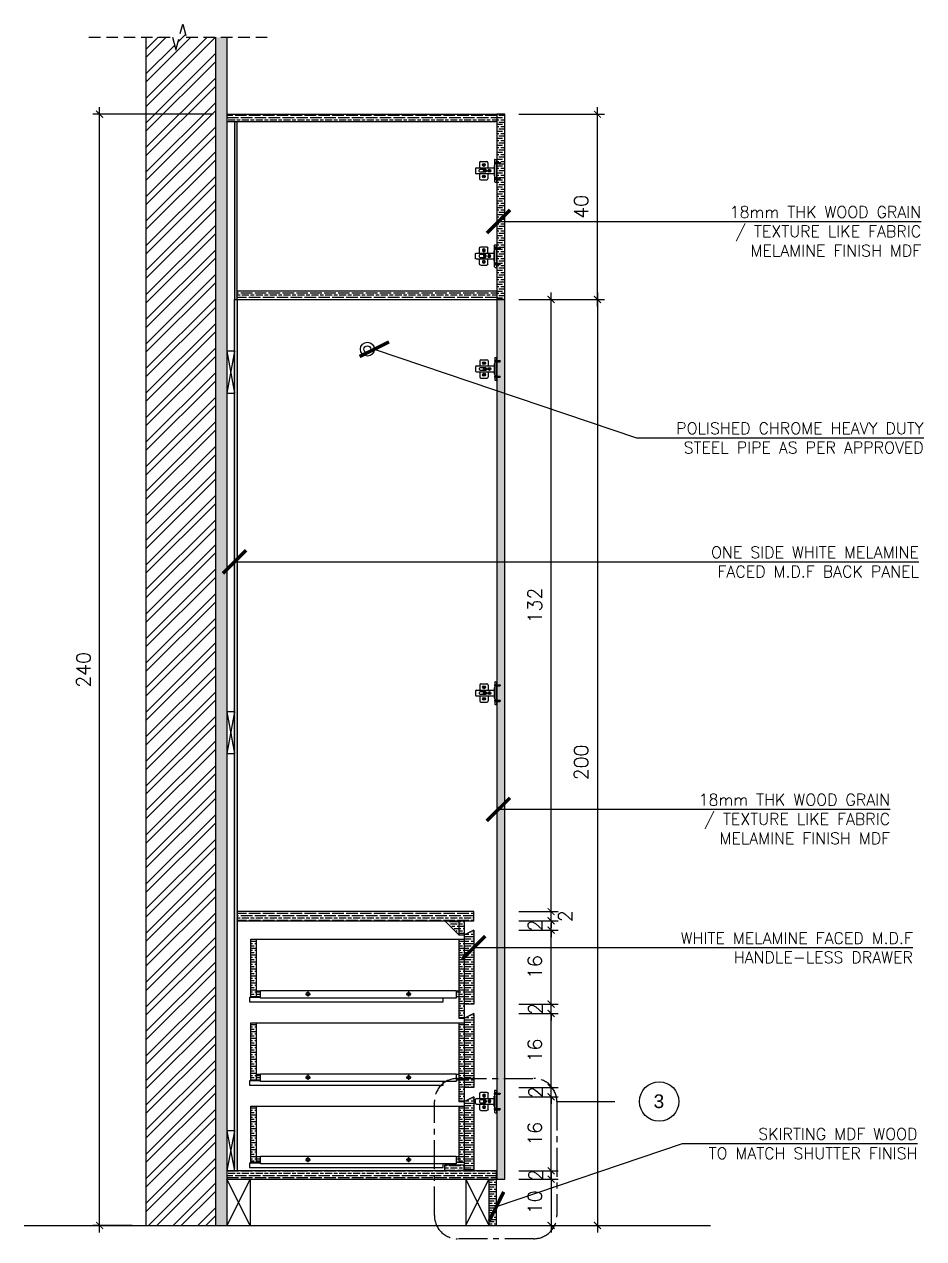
# Model space of a CAD drawing. Header units: centimetres. Extents: x -1287 to 4833, y -4090 to 0.
# Drawn here: x -499.2 to -304.9, y -735.1 to -472.8 of the extents above; entities that cross this region are included whole.
import ezdxf
from ezdxf.enums import TextEntityAlignment as Align

# ---------------------------------------------------------------- set-up
doc = ezdxf.new("R2010")
doc.units = ezdxf.units.CM
doc.header["$LTSCALE"] = 100
doc.header["$MEASUREMENT"] = 0
for name, pattern in [('CENTER', [2, 1.25, -0.25, 0.25, -0.25]), ('DASHDOT', [1, 0.5, -0.25, 0, -0.25]), ('HIDDEN', [0.375, 0.25, -0.125])]:
    doc.linetypes.add(name, pattern=pattern)
for name, color, linetype in [('CABINET', 4, 'Continuous'), ('DIM IN', 1, 'Continuous'), ('HATCH', 1, 'Continuous'), ('HIDDEN', 8, 'HIDDEN'), ('PLASTER', 8, 'Continuous'), ('SECTION LINE', 6, 'DASHDOT'), ('TEXT', 3, 'Continuous'), ('WALL SECTION Y-Y FOR XREF$0$TEXT', 3, 'Continuous'), ('WALL-03', 2, 'Continuous'), ('WALL-04', 1, 'Continuous')]:
    doc.layers.add(name, color=color, linetype=linetype)
doc.styles.add('ART', font='arial.ttf')
doc.styles.add('ROMANS', font='romans')
doc.styles.add('WALL SECTION Y-Y FOR XREF$0$ART', font='arial.ttf')
doc.styles.add('WALL SECTION Y-Y FOR XREF$0$PL18', font='romans.shx', dxfattribs={"height": 18})
doc.dimstyles.new('AS-17-100', dxfattribs={"dimtxt": 10, "dimasz": 5, "dimexe": 10, "dimexo": 10, "dimgap": 6, "dimtad": 1, "dimtoh": 1, "dimdec": 0, "dimdsep": 46, "dimtxsty": 'ROMANS', "dimblk1": 'ARCHTICK', "dimblk2": 'ARCHTICK', "dimsah": 1, "dimcen": 25, "dimdle": 10, "dimclrd": 1, "dimclre": 1, "dimclrt": 2, "dimadec": 0, "dimazin": 0, "dimtfac": 1, "dimtdec": 0, "dimtofl": 0, "dimtmove": 2, "dimatfit": 3, "dimldrblk": 'ARCHTICK', "dimfxl": 1, "dimtolj": 1, "dimtzin": 0, "dimarcsym": 0})
doc.dimstyles.new('WALL SECTION Y-Y FOR XREF$0$18-MH-100', dxfattribs={"dimtxt": 18, "dimasz": 12, "dimexe": 15, "dimexo": 15, "dimgap": 6, "dimtad": 1, "dimtoh": 1, "dimdec": 0, "dimzin": 0, "dimdsep": 46, "dimtxsty": 'WALL SECTION Y-Y FOR XREF$0$PL18', "dimblk1": 'WALL SECTION Y-Y FOR XREF$0$_ARCHTICK', "dimblk2": 'WALL SECTION Y-Y FOR XREF$0$_ARCHTICK', "dimsah": 1, "dimcen": 25, "dimdle": 15, "dimclrd": 1, "dimclre": 1, "dimclrt": 2, "dimadec": 0, "dimazin": 0, "dimtfac": 1, "dimtdec": 0, "dimtmove": 2, "dimatfit": 3, "dimldrblk": 'WALL SECTION Y-Y FOR XREF$0$_ARCHTICK', "dimfxl": 1, "dimtolj": 1, "dimtzin": 0, "dimarcsym": 0})
pattern_1 = [(180, (-808.1559, 486.9922), (2e-16, 1.5), [2.5, -0.5]), (180, (-807.6559, 487.4922), (2e-16, 1.5), [1.5, -0.375, 0.75, -0.375]), (180, (-806.9059, 487.9922), (2e-16, 1.5), [2.5, -0.5])]
pattern_2 = [(180, (-808.1559, 506.9922), (2e-16, 1.5), [2.5, -0.5]), (180, (-807.6559, 507.4922), (2e-16, 1.5), [1.5, -0.375, 0.75, -0.375]), (180, (-806.9059, 507.9922), (2e-16, 1.5), [2.5, -0.5])]
pattern_3 = [(180, (-808.1559, 506.5922), (2e-16, 1.5), [2.5, -0.5]), (180, (-807.6559, 507.0922), (2e-16, 1.5), [1.5, -0.375, 0.75, -0.375]), (180, (-806.9059, 507.5922), (2e-16, 1.5), [2.5, -0.5])]

# ---------------------------------------------------------------- blocks, each defined once
blk = doc.blocks.new('_ARCHTICK')
at = {"color": 0, "linetype": 'ByBlock', "const_width": 0.15}
blk.add_lwpolyline([(-0.5, -0.5), (0.5, 0.5)], dxfattribs=at)
blk = doc.blocks.new('*D356')
at = {"layer": 'Defpoints', "color": 0, "transparency": 16777216}
for p in [(-395.39, -722.26), (-395.39, -732.26), (-385.39, -732.26)]:
    blk.add_point(p, dxfattribs=at)
at = {"layer": 'DIM IN', "color": 1, "lineweight": -2, "transparency": 16777216}
for p, q in [((-385.39, -720.76), (-385.39, -733.76)), ((-392.39, -722.26), (-383.89, -722.26)), ((-392.39, -732.26), (-383.89, -732.26))]:
    blk.add_line(p, q, dxfattribs=at)
at = {"layer": 'DIM IN', "color": 1, "lineweight": -2, "transparency": 16777216, "xscale": 1.5, "yscale": 1.5, "zscale": 1.5}
for p, rotation in [((-385.39, -722.26), 90), ((-385.39, -732.26), 270)]:
    blk.add_blockref('_ARCHTICK', p, dxfattribs=dict(at, rotation=rotation))
at = {"layer": 'DIM IN', "color": 2, "transparency": 16777216, "insert": (-388.89, -727.26), "char_height": 3, "attachment_point": 5, "rotation": 90, "style": 'ROMANS'}
blk.add_mtext('\\A1;10', dxfattribs=at)
blk = doc.blocks.new('*D357')
at = {"layer": 'Defpoints', "color": 0, "transparency": 16777216}
for p in [(-395.39, -720.46), (-385.39, -720.46), (-395.39, -722.26)]:
    blk.add_point(p, dxfattribs=at)
at = {"layer": 'DIM IN', "color": 1, "lineweight": -2, "transparency": 16777216}
for p, q in [((-392.39, -720.46), (-383.89, -720.46)), ((-385.39, -720.46), (-385.39, -718.96)), ((-392.39, -722.26), (-383.89, -722.26)), ((-385.39, -722.26), (-385.39, -723.76))]:
    blk.add_line(p, q, dxfattribs=at)
at = {"layer": 'DIM IN', "color": 1, "lineweight": -2, "transparency": 16777216, "xscale": 1.5, "yscale": 1.5, "zscale": 1.5}
for p, rotation in [((-385.39, -720.46), 270), ((-385.39, -722.26), 90)]:
    blk.add_blockref('_ARCHTICK', p, dxfattribs=dict(at, rotation=rotation))
at = {"layer": 'DIM IN', "color": 2, "transparency": 16777216, "insert": (-388.69, -721.36), "char_height": 3, "attachment_point": 5, "rotation": 90, "style": 'ROMANS'}
blk.add_mtext('\\A1;2', dxfattribs=at)
blk = doc.blocks.new('*D177')
at = {"layer": 'Defpoints', "color": 0, "transparency": 16777216}
for p in [(-395.39, -704.46), (-385.39, -704.46), (-395.39, -720.46)]:
    blk.add_point(p, dxfattribs=at)
at = {"layer": 'DIM IN', "color": 1, "lineweight": -2, "transparency": 16777216}
for p, q in [((-392.39, -704.46), (-383.89, -704.46)), ((-385.39, -721.96), (-385.39, -702.96)), ((-392.39, -720.46), (-383.89, -720.46))]:
    blk.add_line(p, q, dxfattribs=at)
at = {"layer": 'DIM IN', "color": 1, "lineweight": -2, "transparency": 16777216, "xscale": 1.5, "yscale": 1.5, "zscale": 1.5}
for p, rotation in [((-385.39, -704.46), 90), ((-385.39, -720.46), 270)]:
    blk.add_blockref('_ARCHTICK', p, dxfattribs=dict(at, rotation=rotation))
at = {"layer": 'DIM IN', "color": 2, "transparency": 16777216, "insert": (-388.89, -712.46), "char_height": 3, "attachment_point": 5, "rotation": 90, "style": 'ROMANS'}
blk.add_mtext('\\A1;16', dxfattribs=at)
blk = doc.blocks.new('*D178')
at = {"layer": 'Defpoints', "color": 0, "transparency": 16777216}
for p in [(-395.39, -702.46), (-385.39, -702.46), (-395.39, -704.46)]:
    blk.add_point(p, dxfattribs=at)
at = {"layer": 'DIM IN', "color": 1, "lineweight": -2, "transparency": 16777216}
for p, q in [((-392.39, -702.46), (-383.89, -702.46)), ((-385.39, -702.46), (-385.39, -700.96)), ((-392.39, -704.46), (-383.89, -704.46)), ((-385.39, -704.46), (-385.39, -705.96))]:
    blk.add_line(p, q, dxfattribs=at)
at = {"layer": 'DIM IN', "color": 1, "lineweight": -2, "transparency": 16777216, "xscale": 1.5, "yscale": 1.5, "zscale": 1.5}
for p, rotation in [((-385.39, -702.46), 270), ((-385.39, -704.46), 90)]:
    blk.add_blockref('_ARCHTICK', p, dxfattribs=dict(at, rotation=rotation))
at = {"layer": 'DIM IN', "color": 2, "transparency": 16777216, "insert": (-388.73, -703.46), "char_height": 3, "attachment_point": 5, "rotation": 90, "style": 'ROMANS'}
blk.add_mtext('\\A1;2', dxfattribs=at)
blk = doc.blocks.new('*D179')
at = {"layer": 'Defpoints', "color": 0, "transparency": 16777216}
for p in [(-395.39, -686.46), (-385.39, -686.46), (-395.39, -702.46)]:
    blk.add_point(p, dxfattribs=at)
at = {"layer": 'DIM IN', "color": 1, "lineweight": -2, "transparency": 16777216}
for p, q in [((-392.39, -686.46), (-383.89, -686.46)), ((-385.39, -703.96), (-385.39, -684.96)), ((-392.39, -702.46), (-383.89, -702.46))]:
    blk.add_line(p, q, dxfattribs=at)
at = {"layer": 'DIM IN', "color": 1, "lineweight": -2, "transparency": 16777216, "xscale": 1.5, "yscale": 1.5, "zscale": 1.5}
for p, rotation in [((-385.39, -686.46), 90), ((-385.39, -702.46), 270)]:
    blk.add_blockref('_ARCHTICK', p, dxfattribs=dict(at, rotation=rotation))
at = {"layer": 'DIM IN', "color": 2, "transparency": 16777216, "insert": (-388.89, -694.46), "char_height": 3, "attachment_point": 5, "rotation": 90, "style": 'ROMANS'}
blk.add_mtext('\\A1;16', dxfattribs=at)
blk = doc.blocks.new('*D180')
at = {"layer": 'Defpoints', "color": 0, "transparency": 16777216}
for p in [(-395.39, -684.46), (-385.39, -684.46), (-395.39, -686.46)]:
    blk.add_point(p, dxfattribs=at)
at = {"layer": 'DIM IN', "color": 1, "lineweight": -2, "transparency": 16777216}
for p, q in [((-392.39, -684.46), (-383.89, -684.46)), ((-385.39, -684.46), (-385.39, -682.96)), ((-392.39, -686.46), (-383.89, -686.46)), ((-385.39, -686.46), (-385.39, -687.96))]:
    blk.add_line(p, q, dxfattribs=at)
at = {"layer": 'DIM IN', "color": 1, "lineweight": -2, "transparency": 16777216, "xscale": 1.5, "yscale": 1.5, "zscale": 1.5}
for p, rotation in [((-385.39, -684.46), 270), ((-385.39, -686.46), 90)]:
    blk.add_blockref('_ARCHTICK', p, dxfattribs=dict(at, rotation=rotation))
at = {"layer": 'DIM IN', "color": 2, "transparency": 16777216, "insert": (-388.76, -685.46), "char_height": 3, "attachment_point": 5, "rotation": 90, "style": 'ROMANS'}
blk.add_mtext('\\A1;2', dxfattribs=at)
blk = doc.blocks.new('*D181')
at = {"layer": 'Defpoints', "color": 0, "transparency": 16777216}
for p in [(-395.39, -668.46), (-385.39, -668.46), (-395.39, -684.46)]:
    blk.add_point(p, dxfattribs=at)
at = {"layer": 'DIM IN', "color": 1, "lineweight": -2, "transparency": 16777216}
for p, q in [((-392.39, -668.46), (-383.89, -668.46)), ((-385.39, -685.96), (-385.39, -666.96)), ((-392.39, -684.46), (-383.89, -684.46))]:
    blk.add_line(p, q, dxfattribs=at)
at = {"layer": 'DIM IN', "color": 1, "lineweight": -2, "transparency": 16777216, "xscale": 1.5, "yscale": 1.5, "zscale": 1.5}
for p, rotation in [((-385.39, -668.46), 90), ((-385.39, -684.46), 270)]:
    blk.add_blockref('_ARCHTICK', p, dxfattribs=dict(at, rotation=rotation))
at = {"layer": 'DIM IN', "color": 2, "transparency": 16777216, "insert": (-388.89, -676.46), "char_height": 3, "attachment_point": 5, "rotation": 90, "style": 'ROMANS'}
blk.add_mtext('\\A1;16', dxfattribs=at)
blk = doc.blocks.new('*D182')
at = {"layer": 'Defpoints', "color": 0, "transparency": 16777216}
for p in [(-395.39, -666.46), (-395.39, -668.46), (-385.39, -666.46)]:
    blk.add_point(p, dxfattribs=at)
at = {"layer": 'DIM IN', "color": 1, "lineweight": -2, "transparency": 16777216}
for p, q in [((-385.39, -666.46), (-385.39, -664.96)), ((-392.39, -666.46), (-383.89, -666.46)), ((-392.39, -668.46), (-383.89, -668.46)), ((-385.39, -668.46), (-385.39, -669.96))]:
    blk.add_line(p, q, dxfattribs=at)
at = {"layer": 'DIM IN', "color": 1, "lineweight": -2, "transparency": 16777216, "xscale": 1.5, "yscale": 1.5, "zscale": 1.5}
for p, rotation in [((-385.39, -666.46), 270), ((-385.39, -668.46), 90)]:
    blk.add_blockref('_ARCHTICK', p, dxfattribs=dict(at, rotation=rotation))
at = {"layer": 'DIM IN', "color": 2, "transparency": 16777216, "insert": (-388.85, -667.46), "char_height": 3, "attachment_point": 5, "rotation": 90, "style": 'ROMANS'}
blk.add_mtext('\\A1;2', dxfattribs=at)
blk = doc.blocks.new('*D183')
at = {"layer": 'Defpoints', "color": 0, "transparency": 16777216}
for p in [(-395.39, -664.46), (-385.39, -664.46), (-395.39, -666.46)]:
    blk.add_point(p, dxfattribs=at)
at = {"layer": 'DIM IN', "color": 1, "lineweight": -2, "transparency": 16777216}
for p, q in [((-385.39, -664.46), (-385.39, -662.96)), ((-392.39, -664.46), (-383.89, -664.46)), ((-392.39, -666.46), (-383.89, -666.46)), ((-385.39, -666.46), (-385.39, -667.96))]:
    blk.add_line(p, q, dxfattribs=at)
at = {"layer": 'DIM IN', "color": 1, "lineweight": -2, "transparency": 16777216, "xscale": 1.5, "yscale": 1.5, "zscale": 1.5}
for p, rotation in [((-385.39, -664.46), 270), ((-385.39, -666.46), 90)]:
    blk.add_blockref('_ARCHTICK', p, dxfattribs=dict(at, rotation=rotation))
at = {"layer": 'DIM IN', "color": 2, "transparency": 16777216, "insert": (-382.32, -665.46), "char_height": 3, "attachment_point": 5, "rotation": 90, "style": 'ROMANS'}
blk.add_mtext('\\A1;2', dxfattribs=at)
blk = doc.blocks.new('*D184')
at = {"layer": 'Defpoints', "color": 0, "transparency": 16777216}
for p in [(-395.39, -532.26), (-385.39, -532.26), (-395.39, -664.46)]:
    blk.add_point(p, dxfattribs=at)
at = {"layer": 'DIM IN', "color": 1, "lineweight": -2, "transparency": 16777216}
for p, q in [((-392.39, -532.26), (-383.89, -532.26)), ((-385.39, -665.96), (-385.39, -530.76)), ((-392.39, -664.46), (-383.89, -664.46))]:
    blk.add_line(p, q, dxfattribs=at)
at = {"layer": 'DIM IN', "color": 1, "lineweight": -2, "transparency": 16777216, "xscale": 1.5, "yscale": 1.5, "zscale": 1.5}
for p, rotation in [((-385.39, -532.26), 90), ((-385.39, -664.46), 270)]:
    blk.add_blockref('_ARCHTICK', p, dxfattribs=dict(at, rotation=rotation))
at = {"layer": 'DIM IN', "color": 2, "transparency": 16777216, "insert": (-388.89, -598.36), "char_height": 3, "attachment_point": 5, "rotation": 90, "style": 'ROMANS'}
blk.add_mtext('\\A1;132', dxfattribs=at)
blk = doc.blocks.new('*D185')
at = {"layer": 'Defpoints', "color": 0, "transparency": 16777216}
for p in [(-395.39, -532.26), (-395.39, -732.26), (-375.39, -732.26)]:
    blk.add_point(p, dxfattribs=at)
at = {"layer": 'DIM IN', "color": 1, "lineweight": -2, "transparency": 16777216}
for p, q in [((-392.39, -532.26), (-373.89, -532.26)), ((-375.39, -530.76), (-375.39, -733.76)), ((-392.39, -732.26), (-373.89, -732.26))]:
    blk.add_line(p, q, dxfattribs=at)
at = {"layer": 'DIM IN', "color": 1, "lineweight": -2, "transparency": 16777216, "xscale": 1.5, "yscale": 1.5, "zscale": 1.5}
for p, rotation in [((-375.39, -532.26), 90), ((-375.39, -732.26), 270)]:
    blk.add_blockref('_ARCHTICK', p, dxfattribs=dict(at, rotation=rotation))
at = {"layer": 'DIM IN', "color": 2, "transparency": 16777216, "insert": (-378.89, -632.26), "char_height": 3, "attachment_point": 5, "rotation": 90, "style": 'ROMANS'}
blk.add_mtext('\\A1;200', dxfattribs=at)
blk = doc.blocks.new('*D186')
at = {"layer": 'Defpoints', "color": 0, "transparency": 16777216}
for p in [(-395.39, -492.26), (-375.39, -492.26), (-395.39, -532.26)]:
    blk.add_point(p, dxfattribs=at)
at = {"layer": 'DIM IN', "color": 1, "lineweight": -2, "transparency": 16777216}
for p, q in [((-392.39, -492.26), (-373.89, -492.26)), ((-375.39, -533.76), (-375.39, -490.76)), ((-392.39, -532.26), (-373.89, -532.26))]:
    blk.add_line(p, q, dxfattribs=at)
at = {"layer": 'DIM IN', "color": 1, "lineweight": -2, "transparency": 16777216, "xscale": 1.5, "yscale": 1.5, "zscale": 1.5}
for p, rotation in [((-375.39, -492.26), 90), ((-375.39, -532.26), 270)]:
    blk.add_blockref('_ARCHTICK', p, dxfattribs=dict(at, rotation=rotation))
at = {"layer": 'DIM IN', "color": 2, "transparency": 16777216, "insert": (-378.89, -512.26), "char_height": 3, "attachment_point": 5, "rotation": 90, "style": 'ROMANS'}
blk.add_mtext('\\A1;40', dxfattribs=at)
blk = doc.blocks.new('*D358')
at = {"layer": 'Defpoints', "color": 0, "transparency": 16777216}
for p in [(-482.89, -492.26), (-455.39, -492.26), (-472.89, -732.26)]:
    blk.add_point(p, dxfattribs=at)
at = {"layer": 'DIM IN', "color": 1, "lineweight": -2, "transparency": 16777216}
for p, q in [((-458.39, -492.26), (-484.39, -492.26)), ((-482.89, -733.76), (-482.89, -490.76)), ((-475.89, -732.26), (-484.39, -732.26))]:
    blk.add_line(p, q, dxfattribs=at)
at = {"layer": 'DIM IN', "color": 1, "lineweight": -2, "transparency": 16777216, "xscale": 1.5, "yscale": 1.5, "zscale": 1.5}
for p, rotation in [((-482.89, -492.26), 90), ((-482.89, -732.26), 270)]:
    blk.add_blockref('_ARCHTICK', p, dxfattribs=dict(at, rotation=rotation))
at = {"layer": 'DIM IN', "color": 2, "transparency": 16777216, "insert": (-486.39, -612.26), "char_height": 3, "attachment_point": 5, "rotation": 90, "style": 'ROMANS'}
blk.add_mtext('\\A1;240', dxfattribs=at)
blk = doc.blocks.new('hinge side')
at = {"layer": 'CABINET'}
h = blk.add_hatch(dxfattribs=at)
h.set_pattern_fill('ANSI31', color=8, scale=14, style=0)
h.set_pattern_definition([(45, (-4538.1162, 12533.7443), (-1.23743687, 1.23743687), [])])
h.paths.add_polyline_path([(7.4, 49), (8.9, 47.7), (7.4, 46.1), (0, 46.1), (0, 49)])
h = blk.add_hatch(dxfattribs=at)
h.set_pattern_fill('ANSI31', color=8, scale=14, style=0)
h.set_pattern_definition([(315, (477476.8924, -3826.8505), (-1.237436867, -1.237436867), [])])
h.paths.add_polyline_path([(0, 9.2), (0, 12.1), (7.4, 12.1), (8.9, 10.4), (7.4, 9.2)])
at = {"layer": 'CABINET', "color": 8}
for p, q in [((0, 58.1), (0, 4.1)), ((-50.9, 34.1), (-50.9, 24.1)), ((-48.9, 36.1), (-6.1, 36.1)), ((-40.9, 48.1), (-40.9, 36.1)), ((-37.9, 51.1), (-23.9, 51.1)), ((-31.9, 43.9), (-31, 44.5)), ((-31.3, 43), (-31.9, 43.9)), ((-31, 44.5), (-30.4, 43.7)), ((-30, 41.3), (-30.6, 42.1)), ((-29.1, 42), (-30, 41.3)), ((-29.7, 42.8), (-29.1, 42)), ((-28.8, 30.5), (-27.7, 30.5)), ((-28.8, 29.5), (-28.8, 30.5)), ((-27.7, 30.5), (-27.7, 29.5)), ((-20.9, 48.1), (-20.9, 36.1)), ((-18.1, 30.6), (-17, 30.6)), ((-18.1, 29.5), (-18.1, 30.6)), ((-17, 30.6), (-17, 29.5)), ((-5, 55.1), (-5, 3.1)), ((-4, 50.9), (-5, 50.9)), ((-5, 44.1), (-4, 44.1)), ((-4, 56.1), (0, 56.1)), ((-4, 44.1), (-4, 50.9)), ((-4, 50.6), (-2.4, 49)), ((-4, 44.4), (-2.4, 46.1)), ((-2.4, 49), (7.4, 49)), ((-2.4, 46.1), (7.4, 46.1)), ((0, 0), (0, 54)), ((7.4, 49), (8.9, 47.7)), ((7.4, 46.1), (8.9, 47.7)), ((-48.9, 22.1), (-6.1, 22.1)), ((-40.9, 22.1), (-40.9, 10.1)), ((-37.9, 7.1), (-23.9, 7.1)), ((-31.9, 16.4), (-31, 17.1)), ((-31.3, 15.6), (-31.9, 16.4)), ((-31, 17.1), (-30.4, 16.3)), ((-30, 13.9), (-30.6, 14.7)), ((-29.1, 14.6), (-30, 13.9)), ((-29.7, 15.3), (-29.1, 14.6)), ((-28.8, 27.3), (-28.8, 28.3)), ((-27.7, 27.3), (-28.8, 27.3)), ((-27.7, 28.3), (-27.7, 27.3)), ((-20.9, 22.1), (-20.9, 10.1)), ((-18.1, 27.4), (-18.1, 28.4)), ((-17, 27.4), (-18.1, 27.4)), ((-17, 28.4), (-17, 27.4)), ((-5, 14.1), (-4, 14.1)), ((-4, 7.3), (-5, 7.3)), ((-4, 14.1), (-4, 7.3)), ((-4, 13.7), (-2.4, 12.1)), ((-4, 7.5), (-2.4, 9.2)), ((-4, 2.1), (0, 2.1)), ((-2.4, 12.1), (7.4, 12.1)), ((-2.4, 9.2), (7.4, 9.2)), ((7.4, 12.1), (8.9, 10.4)), ((7.4, 9.2), (8.9, 10.4))]:
    blk.add_line(p, q, dxfattribs=at)
blk.add_lwpolyline([(-38.2, 32.7), (-28.4, 32.7, -0.414214), (-24.9, 29.2), (-24.9, 28.9, -0.414214), (-28.4, 25.4), (-38.2, 25.4, -0.414214), (-41.7, 28.9), (-41.7, 29.2, -0.414214)], format="xyb", close=True, dxfattribs=at)
for points in [[(-30.6, 42.1), (-32.8, 40.4), (-33.5, 41.3), (-31.3, 43)], [(-28.8, 28.3), (-31.6, 28.3), (-31.6, 29.5), (-28.8, 29.5)], [(-30.4, 43.7), (-28.4, 45.2), (-27.7, 44.3), (-29.7, 42.8)], [(-27.7, 29.5), (-25.2, 29.5), (-25.2, 28.3), (-27.7, 28.3)], [(-18.1, 28.4), (-21, 28.4), (-21, 29.5), (-18.1, 29.5)], [(-17, 29.5), (-14.5, 29.5), (-14.5, 28.4), (-17, 28.4)], [(-30.6, 14.7), (-32.8, 12.9), (-33.5, 13.9), (-31.3, 15.6)], [(-30.4, 16.3), (-28.4, 17.8), (-27.7, 16.9), (-29.7, 15.3)]]:
    blk.add_lwpolyline(points, dxfattribs=at)
blk.add_lwpolyline([(-5, 41.3), (-6.1, 41.3), (-6.1, 16.9), (-5, 16.9)], close=True, dxfattribs=at)
for centre in [(-30.6, 42.8), (-28.4, 28.9), (-17.7, 29), (-30.6, 15.4)]:
    blk.add_circle(centre, 3.42, dxfattribs=at)
for centre, radius, start, end in [((-48.9, 34.1), 2, 90, 180), ((-37.9, 48.1), 3, 90, 180), ((-23.9, 48.1), 3, 0, 90), ((6.1, 47.5), 11.6, 162.9098, 197.0902), ((-4, 55.1), 1, 90, 180), ((-48.9, 24.1), 2, 180, 270), ((-37.9, 10.1), 3, 180, 270), ((-23.9, 10.1), 3, 270, 0), ((6.1, 10.7), 11.6, 162.9098, 197.0902), ((-4, 3.1), 1, 180, 270)]:
    blk.add_arc(centre, radius, start, end, dxfattribs=at)
blk = doc.blocks.new('WALL SECTION Y-Y FOR XREF$0$_ARCHTICK')
at = {"color": 0, "linetype": 'ByBlock', "const_width": 0.15}
blk.add_lwpolyline([(-0.5, -0.5), (0.5, 0.5)], dxfattribs=at)

msp = doc.modelspace()

# ---------------------------------------------------------------- hatches: boundary and pattern name
at = {"layer": 'HATCH'}
h = msp.add_hatch(dxfattribs=at)
h.set_pattern_fill('ANSI32', color=256, scale=10)
h.set_pattern_definition([(45, (-808.156, 506.9922), (-2.65165, 2.65165), []), (45, (-806.388, 506.9922), (-2.65165, 2.65165), [])])
h.paths.add_polyline_path([(-457.89, -475.63), (-464.19, -475.63), (-464.94, -472.83), (-466.44, -478.43), (-467.19, -475.63), (-472.89, -475.63), (-472.89, -732.26), (-457.89, -732.26)])
h = msp.add_hatch(dxfattribs=at)
h.set_pattern_fill('AR-SAND', color=256, scale=0.5)
h.set_pattern_definition([(37.5, (-808.1559, 506.9922), (-0.0314967, 0.9634119), [0, -0.76, 0, -0.85, 0, -0.8125]), (7.5, (-808.1559, 506.9922), (0.8848884, 1.411073), [0, -0.41, 0, -0.685, 0, -0.2625]), (327.5, (-808.7709, 506.9922), (1.55707093, 0.0028295), [0, -0.25, 0, -0.9, 0, -1.175]), (317.5, (-808.7709, 506.9922), (1.5030633, 0.4388378), [0, -0.125, 0, -0.59, 0, -0.675])])
h.paths.add_polyline_path([(-455.39, -475.63), (-457.89, -475.63), (-457.89, -732.26), (-455.39, -732.26)])
h = msp.add_hatch(dxfattribs=at)
h.set_pattern_fill('GOST_WOOD', color=256, scale=0.25, angle=90)
h.set_pattern_definition(pattern_1)
h.paths.add_polyline_path([(-455.39, -493.89), (-397.11, -493.89), (-397.11, -492.26), (-455.39, -492.26)])
h = msp.add_hatch(dxfattribs=at)
h.set_pattern_fill('GOST_WOOD', color=256, scale=0.25, angle=90)
h.set_pattern_definition(pattern_1)
h.paths.add_polyline_path([(-395.39, -532.26), (-395.39, -492.26), (-397.11, -492.26), (-397.11, -532.26)])
h = msp.add_hatch(dxfattribs=at)
h.set_pattern_fill('GOST_WOOD', color=256, scale=0.25, angle=90)
h.set_pattern_definition(pattern_2)
h.paths.add_polyline_path([(-453.21, -720.06), (-453.75, -720.06), (-453.75, -493.89), (-453.21, -493.89)])
h = msp.add_hatch(dxfattribs=at)
h.set_pattern_fill('GOST_WOOD', color=256, scale=0.25, angle=90)
h.set_pattern_definition([(180, (-808.1559, 482.1318), (2e-16, 1.5), [2.5, -0.5]), (180, (-807.6559, 482.6318), (2e-16, 1.5), [1.5, -0.375, 0.75, -0.375]), (180, (-806.9059, 483.1318), (2e-16, 1.5), [2.5, -0.5])])
h.paths.add_polyline_path([(-397.11, -530.46), (-453.21, -530.46), (-453.21, -532.26), (-397.11, -532.26)])
h = msp.add_hatch(dxfattribs=at)
h.set_pattern_fill('GOST_WOOD', color=256, scale=0.25, angle=90)
h.set_pattern_definition([(180, (-1540.3591, -67.6185), (2e-16, 1.5), [2.5, -0.5]), (180, (-1539.8591, -67.1185), (2e-16, 1.5), [1.5, -0.375, 0.75, -0.375]), (180, (-1539.1091, -66.6185), (2e-16, 1.5), [2.5, -0.5])])
h.paths.add_polyline_path([(-395.39, -532.26), (-397.11, -532.26), (-397.11, -545.47), (-396.2, -545.47), (-396.44, -545.73), (-397.11, -545.73), (-397.11, -548.81), (-396.12, -548.81), (-396.44, -549.07), (-397.11, -549.07), (-397.11, -615.47), (-396.2, -615.47), (-396.44, -615.73), (-397.11, -615.73), (-397.11, -618.81), (-396.12, -618.81), (-396.44, -619.07), (-397.11, -619.07), (-397.11, -703.65), (-396.2, -703.65), (-396.44, -703.92), (-397.11, -703.92), (-397.11, -706.99), (-396.12, -706.99), (-396.44, -707.26), (-397.11, -707.26), (-397.11, -722.26), (-395.39, -722.26)])
h = msp.add_hatch(dxfattribs=at)
h.set_pattern_fill('GOST_WOOD', color=256, scale=0.25, angle=90)
h.set_pattern_definition([(180, (-808.1559, 506.5922), (2e-16, 1.5), [2.5, -0.5]), (180, (-807.6559, 507.0922), (2e-16, 1.5), [1.5, -0.375, 0.75, -0.375]), (180, (-806.9059, 507.5922), (2e-16, 1.5), [2.5, -0.5])])
h.paths.add_polyline_path([(-402.11, -664.46), (-453.21, -664.46), (-453.21, -666.46), (-402.11, -666.46)])
h = msp.add_hatch(dxfattribs=at)
h.set_pattern_fill('GOST_WOOD', color=256, scale=0.25, angle=90)
h.set_pattern_definition([(180, (-808.1559, 506.7922), (2e-16, 1.5), [2.5, -0.5]), (180, (-807.6559, 507.2922), (2e-16, 1.5), [1.5, -0.375, 0.75, -0.375]), (180, (-806.9059, 507.7922), (2e-16, 1.5), [2.5, -0.5])])
h.paths.add_polyline_path([(-404.11, -666.26), (-405.31, -666.26), (-405.31, -669.26), (-404.11, -669.26)])
h.paths.add_polyline_path([(-405.31, -666.26), (-408.31, -666.26), (-405.31, -669.26)])
h = msp.add_hatch(dxfattribs=at)
h.set_pattern_fill('GOST_WOOD', color=256, scale=0.25, angle=90)
h.set_pattern_definition(pattern_3)
h.paths.add_polyline_path([(-402.11, -668.46), (-404.11, -669.46), (-404.11, -684.46), (-402.11, -684.46)])
h = msp.add_hatch(dxfattribs=at)
h.set_pattern_fill('GOST_WOOD', color=256, scale=0.25, angle=90)
h.set_pattern_definition(pattern_3)
h.paths.add_polyline_path([(-449.04, -670.46), (-450.24, -670.46), (-450.24, -682.86), (-449.04, -682.86)])
h = msp.add_hatch(dxfattribs=at)
h.set_pattern_fill('GOST_WOOD', color=256, scale=0.25, angle=90)
h.set_pattern_definition(pattern_3)
h.paths.add_polyline_path([(-404.11, -670.46), (-405.31, -670.46), (-405.31, -682.86), (-404.11, -682.86)])
h = msp.add_hatch(dxfattribs=at)
h.set_pattern_fill('GOST_WOOD', color=256, scale=0.25, angle=90)
h.set_pattern_definition(pattern_3)
h.paths.add_polyline_path([(-448.16, -681.66), (-449.04, -681.66), (-449.04, -682.86), (-448.16, -682.86)])
h = msp.add_hatch(dxfattribs=at)
h.set_pattern_fill('GOST_WOOD', color=256, scale=0.25, angle=90)
h.set_pattern_definition(pattern_3)
h.paths.add_polyline_path([(-405.31, -681.66), (-405.91, -681.66), (-405.91, -682.86), (-405.31, -682.86)])
h = msp.add_hatch(dxfattribs=at)
h.set_pattern_fill('GOST_WOOD', color=256, scale=0.25, angle=90)
h.set_pattern_definition(pattern_3)
h.paths.add_polyline_path([(-404.11, -682.86), (-405.31, -682.86), (-405.31, -687.46), (-404.11, -687.46)])
h = msp.add_hatch(dxfattribs=at)
h.set_pattern_fill('GOST_WOOD', color=256, scale=0.25, angle=90)
h.set_pattern_definition(pattern_3)
h.paths.add_polyline_path([(-402.11, -686.46), (-404.11, -687.46), (-404.11, -700.86), (-404.11, -700.86), (-404.11, -702.46), (-402.11, -702.46)])
h = msp.add_hatch(dxfattribs=at)
h.set_pattern_fill('GOST_WOOD', color=256, scale=0.25, angle=90)
h.set_pattern_definition(pattern_3)
h.paths.add_polyline_path([(-449.04, -688.46), (-450.24, -688.46), (-450.24, -700.86), (-449.04, -700.86)])
h = msp.add_hatch(dxfattribs=at)
h.set_pattern_fill('GOST_WOOD', color=256, scale=0.25, angle=90)
h.set_pattern_definition(pattern_3)
h.paths.add_polyline_path([(-404.11, -688.46), (-405.31, -688.46), (-405.31, -700.86), (-404.11, -700.86)])
h = msp.add_hatch(dxfattribs=at)
h.set_pattern_fill('GOST_WOOD', color=256, scale=0.25, angle=90)
h.set_pattern_definition(pattern_3)
h.paths.add_polyline_path([(-448.16, -699.66), (-449.04, -699.66), (-449.04, -700.86), (-448.16, -700.86)])
h = msp.add_hatch(dxfattribs=at)
h.set_pattern_fill('GOST_WOOD', color=256, scale=0.25, angle=90)
h.set_pattern_definition(pattern_3)
h.paths.add_polyline_path([(-404.11, -700.86), (-405.31, -700.86), (-405.31, -705.46), (-404.11, -705.46)])
h = msp.add_hatch(dxfattribs=at)
h.set_pattern_fill('GOST_WOOD', color=256, scale=0.25, angle=90)
h.set_pattern_definition(pattern_3)
h.paths.add_polyline_path([(-402.11, -704.46), (-404.11, -705.46), (-404.11, -720.26), (-402.11, -720.26)])
h = msp.add_hatch(dxfattribs=at)
h.set_pattern_fill('GOST_WOOD', color=256, scale=0.25, angle=90)
h.set_pattern_definition(pattern_3)
h.paths.add_polyline_path([(-449.04, -706.46), (-450.24, -706.46), (-450.24, -718.66), (-449.04, -718.66)])
h = msp.add_hatch(dxfattribs=at)
h.set_pattern_fill('GOST_WOOD', color=256, scale=0.25, angle=90)
h.set_pattern_definition(pattern_3)
h.paths.add_polyline_path([(-404.11, -706.46), (-405.31, -706.46), (-405.31, -718.66), (-404.11, -718.66)])
h = msp.add_hatch(dxfattribs=at)
h.set_pattern_fill('GOST_WOOD', color=256, scale=0.25, angle=90)
h.set_pattern_definition(pattern_3)
h.paths.add_polyline_path([(-448.16, -717.46), (-449.04, -717.46), (-449.04, -718.66), (-448.16, -718.66)])
h = msp.add_hatch(dxfattribs=at)
h.set_pattern_fill('GOST_WOOD', color=256, scale=0.25, angle=90)
h.set_pattern_definition(pattern_3)
h.paths.add_polyline_path([(-405.31, -717.46), (-405.91, -717.46), (-405.91, -718.66), (-405.31, -718.66)])
h = msp.add_hatch(dxfattribs=at)
h.set_pattern_fill('GOST_WOOD', color=256, scale=0.25, angle=90)
h.set_pattern_definition(pattern_2)
h.paths.add_polyline_path([(-397.2, -720.46), (-455.39, -720.46), (-455.39, -722.26), (-397.2, -722.26)])
h = msp.add_hatch(dxfattribs=at)
h.set_pattern_fill('GOST_WOOD', color=256, scale=0.25, angle=90)
h.set_pattern_definition(pattern_3)
h.paths.add_polyline_path([(-404.2, -719.23), (-408.45, -719.23), (-408.45, -720.46), (-404.2, -720.46)])
h = msp.add_hatch(dxfattribs=at)
h.set_pattern_fill('GOST_WOOD', color=256, scale=0.25, angle=90)
h.set_pattern_definition([(180, (-803.1559, 506.9922), (2e-16, 1.5), [2.5, -0.5]), (180, (-802.6559, 507.4922), (2e-16, 1.5), [1.5, -0.375, 0.75, -0.375]), (180, (-801.9059, 507.9922), (2e-16, 1.5), [2.5, -0.5])])
h.paths.add_polyline_path([(-397.2, -722.26), (-398.83, -722.26), (-398.83, -732.26), (-397.2, -732.26)])

# ---------------------------------------------------------------- linework, layer by layer
at = {"layer": 'CABINET', "color": 2}
for p, q in [((-397.11, -530.46), (-453.21, -530.46)), ((-405.31, -669.46), (-408.31, -666.46)), ((-397.2, -720.46), (-455.39, -720.46)), ((-397.2, -722.26), (-397.2, -720.46)), ((-455.39, -722.26), (-397.2, -722.26))]:
    msp.add_line(p, q, dxfattribs=at)
at = {"layer": 'CABINET', "color": 1}
for p, q in [((-402.11, -668.46), (-404.11, -669.46)), ((-450.24, -682.86), (-450.24, -670.46)), ((-450.24, -670.46), (-404.11, -670.46)), ((-449.04, -682.86), (-449.04, -670.46)), ((-405.31, -670.46), (-405.31, -682.86)), ((-404.11, -682.86), (-404.11, -670.46)), ((-448.16, -681.66), (-449.04, -681.66)), ((-437.91, -681.71), (-437.91, -682.82)), ((-416.16, -681.71), (-416.16, -682.82)), ((-405.31, -681.66), (-405.91, -681.66)), ((-448.16, -682.86), (-450.24, -682.86)), ((-438.46, -682.27), (-437.35, -682.27)), ((-415.61, -682.27), (-416.72, -682.27)), ((-404.11, -682.86), (-405.91, -682.86)), ((-402.11, -686.46), (-404.11, -687.46)), ((-450.24, -700.86), (-450.24, -688.46)), ((-450.24, -688.46), (-404.11, -688.46)), ((-449.04, -700.86), (-449.04, -688.46)), ((-405.31, -688.46), (-405.31, -700.86)), ((-404.11, -700.86), (-404.11, -688.46)), ((-448.16, -699.66), (-449.04, -699.66)), ((-438.46, -700.27), (-437.35, -700.27)), ((-437.91, -699.71), (-437.91, -700.82)), ((-415.61, -700.27), (-416.72, -700.27)), ((-416.16, -699.71), (-416.16, -700.82)), ((-405.31, -699.66), (-405.91, -699.66)), ((-448.16, -700.86), (-450.24, -700.86)), ((-404.11, -700.86), (-405.91, -700.86)), ((-402.11, -704.46), (-404.11, -705.46)), ((-450.24, -718.66), (-450.24, -706.46)), ((-450.24, -706.46), (-404.11, -706.46)), ((-449.04, -718.66), (-449.04, -706.46)), ((-405.31, -706.46), (-405.31, -718.66)), ((-404.11, -718.66), (-404.11, -706.46)), ((-448.16, -718.66), (-450.24, -718.66)), ((-448.16, -717.46), (-449.04, -717.46)), ((-438.46, -718.07), (-437.35, -718.07)), ((-437.91, -717.51), (-437.91, -718.62)), ((-415.61, -718.07), (-416.72, -718.07)), ((-416.16, -717.51), (-416.16, -718.62)), ((-405.31, -717.46), (-405.91, -717.46)), ((-404.11, -718.66), (-405.91, -718.66))]:
    msp.add_line(p, q, dxfattribs=at)
at = {"layer": 'CABINET', "color": 2}
for points in [[(-455.39, -492.26), (-397.11, -492.26)], [(-397.11, -493.89), (-455.39, -493.89)], [(-453.21, -532.26), (-397.11, -532.26)], [(-453.21, -666.46), (-402.11, -666.46), (-402.11, -664.46), (-453.21, -664.46)], [(-405.31, -666.46), (-405.31, -669.46), (-404.11, -669.46), (-404.11, -666.46)], [(-398.83, -722.26), (-398.83, -732.26)], [(-397.2, -732.26), (-397.2, -722.26)]]:
    msp.add_lwpolyline(points, dxfattribs=at)
for points in [[(-395.39, -532.26), (-395.39, -492.26), (-397.11, -492.26), (-397.11, -532.26)], [(-395.39, -532.26), (-397.11, -532.26), (-397.11, -722.26), (-395.39, -722.26)]]:
    msp.add_lwpolyline(points, close=True, dxfattribs=at)
at = {"layer": 'CABINET', "color": 1}
for points in [[(-453.75, -493.89), (-453.75, -532.26), (-453.21, -532.26), (-453.21, -493.89)], [(-453.75, -720.46), (-453.75, -532.26), (-453.21, -532.26), (-453.21, -720.46)], [(-402.11, -668.46), (-402.11, -684.46), (-404.11, -684.46)], [(-402.11, -686.46), (-402.11, -702.46), (-404.11, -702.46), (-404.11, -669.46)], [(-448.16, -683.03), (-450.53, -683.03), (-450.53, -683.94), (-408.72, -683.94), (-408.72, -683.17)], [(-405.31, -682.86), (-405.31, -687.46), (-404.11, -687.46)], [(-448.16, -701.03), (-450.53, -701.03), (-450.53, -701.94), (-408.72, -701.94), (-408.72, -701.17)], [(-405.31, -700.86), (-405.31, -705.46), (-404.11, -705.46), (-404.11, -700.86)], [(-402.11, -704.46), (-402.11, -720.26), (-404.11, -720.26), (-404.11, -705.46)], [(-448.16, -718.83), (-450.53, -718.83), (-450.53, -719.74), (-408.72, -719.74), (-408.72, -718.97)], [(-404.2, -720.46), (-404.2, -719.23), (-408.45, -719.23), (-408.45, -720.46)]]:
    msp.add_lwpolyline(points, dxfattribs=at)
for points in [[(-448.16, -681.5), (-405.91, -681.5), (-405.91, -683.17), (-448.16, -683.17)], [(-448.16, -699.5), (-405.91, -699.5), (-405.91, -701.17), (-448.16, -701.17)], [(-448.16, -717.3), (-405.91, -717.3), (-405.91, -718.97), (-448.16, -718.97)]]:
    msp.add_lwpolyline(points, close=True, dxfattribs=at)
for centre, radius in [((-425.07, -543.01), 1.5), ((-425.07, -543.01), 0.75), ((-437.91, -682.27), 0.395), ((-416.16, -682.27), 0.395), ((-437.91, -700.27), 0.395), ((-416.16, -700.27), 0.395), ((-437.91, -718.07), 0.395), ((-416.16, -718.07), 0.395)]:
    msp.add_circle(centre, radius, dxfattribs=at)
at = {"layer": 'HIDDEN'}
for p, q in [((-453.75, -543.46), (-455.39, -552.52)), ((-455.39, -543.46), (-453.75, -552.52)), ((-453.75, -621.3), (-455.39, -630.36)), ((-455.39, -621.3), (-453.75, -630.36)), ((-453.75, -711.8), (-455.39, -720.46)), ((-455.39, -711.8), (-453.75, -720.46)), ((-450.39, -722.26), (-455.39, -732.26)), ((-450.39, -732.26), (-455.39, -722.26)), ((-403.83, -722.26), (-398.83, -732.26)), ((-403.83, -732.26), (-398.83, -722.26))]:
    msp.add_line(p, q, dxfattribs=at)
for points in [[(-453.75, -543.46), (-455.39, -543.46)], [(-455.39, -552.52), (-453.75, -552.52)], [(-453.75, -621.3), (-455.39, -621.3)], [(-455.39, -630.36), (-453.75, -630.36)], [(-453.75, -711.8), (-455.39, -711.8)], [(-450.39, -722.26), (-450.39, -732.26)], [(-403.83, -722.26), (-403.83, -732.26)]]:
    msp.add_lwpolyline(points, dxfattribs=at)
at = {"layer": 'PLASTER', "color": 1}
msp.add_line((-455.39, -475.63), (-455.39, -732.26), dxfattribs=at)
at = {"layer": 'SECTION LINE', "color": 1, "ltscale": 0.25}
msp.add_lwpolyline([(-384.15, -705.5), (-366.31, -705.5)], dxfattribs=at)
at = {"layer": 'SECTION LINE', "color": 2, "linetype": 'Continuous'}
msp.add_circle((-362.06, -705.5), 4.25, dxfattribs=at)
at = {"layer": 'WALL-03'}
for p, q in [((-472.89, -475.63), (-472.89, -732.26)), ((-457.89, -475.63), (-457.89, -732.26)), ((-499.16, -732.26), (-350.97, -732.26))]:
    msp.add_line(p, q, dxfattribs=at)
at = {"layer": 'WALL-03', "linetype": 'CENTER', "ltscale": 0.05}
msp.add_lwpolyline([(-405.6, -700.5), (-389.15, -700.5, -0.414214), (-384.15, -705.5), (-384.15, -730.12, -0.414214), (-389.15, -735.12), (-405.6, -735.12, -0.414214), (-410.6, -730.12), (-410.6, -705.5, -0.414214)], format="xyb", close=True, dxfattribs=at)
at = {"layer": 'WALL-04', "linetype": 'HIDDEN', "ltscale": 0.1}
msp.add_lwpolyline([(-485.19, -475.63), (-467.19, -475.63), (-466.44, -478.43), (-464.94, -472.83), (-464.19, -475.63), (-446.19, -475.63)], dxfattribs=at)

# ---------------------------------------------------------------- block references
at = {"layer": 'CABINET', "color": 1, "xscale": 0.09057715751454949, "yscale": 0.09057715751454949, "zscale": 0.09057715751454949}
for p in [(-397.14, -507.09), (-397.11, -549.9), (-397.11, -619.9)]:
    msp.add_blockref('hinge side', p, dxfattribs=at)
at = {"layer": 'CABINET', "color": 1, "xscale": -0.09057715751454949, "yscale": 0.09057715751454949, "zscale": 0.09057715751454949, "rotation": 180}
for p in [(-397.14, -520.25), (-397.11, -702.82)]:
    msp.add_blockref('hinge side', p, dxfattribs=at)

# ---------------------------------------------------------------- texts
at = {"layer": 'SECTION LINE', "color": 2, "style": 'ART'}
msp.add_text('3', height=2.95, dxfattribs=at).set_placement((-362.12, -705.43), align=Align.MIDDLE_CENTER)
at = {"layer": 'TEXT', "char_height": 2.5, "attachment_point": 3, "style": 'ROMANS'}
for s, insert in [('18mm THK WOOD GRAIN \\P/ TEXTURE LIKE FABRIC \\PMELAMINE FINISH MDF', (-305.47, -512.14)), ('POLISHED CHROME HEAVY DUTY \\PSTEEL PIPE AS PER APPROVED', (-304.92, -558.83)), ('ONE SIDE WHITE MELAMINE \\PFACED M.D.F BACK PANEL', (-305.95, -585.61)), ('18mm THK WOOD GRAIN \\P/ TEXTURE LIKE FABRIC \\PMELAMINE FINISH MDF', (-312.18, -639.07)), ('\\pt30;WHITE MELAMINE FACED M.D.F\\PHANDLE-LESS DRAWER', (-307.26, -668.95)), ('SKIRTING MDF WOOD\\PTO MATCH SHUTTER FINISH', (-306.27, -711.25))]:
    msp.add_mtext_dynamic_manual_height_columns(s, width=108.9032, gutter_width=100, heights=[0], dxfattribs=dict(at, insert=insert))

# ---------------------------------------------------------------- dimensions: what is measured, and where the dimension line sits
at = {"layer": 'DIM IN'}
for base, p1, p2, picture, middle in [((-482.89, -492.26), (-472.89, -732.26), (-455.39, -492.26), '*D358', (-486.39, -612.26)), ((-375.39, -492.26), (-395.39, -532.26), (-395.39, -492.26), '*D186', (-378.89, -512.26)), ((-385.39, -532.26), (-395.39, -664.46), (-395.39, -532.26), '*D184', (-388.89, -598.36)), ((-375.39, -732.26), (-395.39, -532.26), (-395.39, -732.26), '*D185', (-378.89, -632.26)), ((-385.39, -668.46), (-395.39, -684.46), (-395.39, -668.46), '*D181', (-388.89, -676.46)), ((-385.39, -686.46), (-395.39, -702.46), (-395.39, -686.46), '*D179', (-388.89, -694.46)), ((-385.39, -704.46), (-395.39, -720.46), (-395.39, -704.46), '*D177', (-388.89, -712.46)), ((-385.39, -732.26), (-395.39, -722.26), (-395.39, -732.26), '*D356', (-388.89, -727.26))]:
    dim = msp.add_linear_dim(base=base, p1=p1, p2=p2, angle=90, dimstyle='AS-17-100', override={"dimtxt": 3, "dimasz": 1.5, "dimexe": 1.5, "dimexo": 3, "dimgap": 2, "dimdle": 1.5}, dxfattribs=at)
    dim.commit()
    dim.dimension.update_dxf_attribs({"geometry": picture, "text_midpoint": middle})
for base, p1, p2, picture, middle in [((-385.39, -664.46), (-395.39, -666.46), (-395.39, -664.46), '*D183', (-382.32, -665.46)), ((-385.39, -666.46), (-395.39, -668.46), (-395.39, -666.46), '*D182', (-388.85, -667.46)), ((-385.39, -684.46), (-395.39, -686.46), (-395.39, -684.46), '*D180', (-388.76, -685.46)), ((-385.39, -702.46), (-395.39, -704.46), (-395.39, -702.46), '*D178', (-388.73, -703.46)), ((-385.39, -720.46), (-395.39, -722.26), (-395.39, -720.46), '*D357', (-388.69, -721.36))]:
    dim = msp.add_linear_dim(base=base, p1=p1, p2=p2, angle=90, dimstyle='AS-17-100', override={"dimtxt": 3, "dimasz": 1.5, "dimexe": 1.5, "dimexo": 3, "dimgap": 2, "dimdle": 1.5}, dxfattribs=at)
    dim.commit()
    dim.dimension.update_dxf_attribs({"geometry": picture, "text_midpoint": middle, "dimtype": 160})

# ---------------------------------------------------------------- leaders
at = {"layer": 'WALL SECTION Y-Y FOR XREF$0$TEXT'}
for points in [[(-396.76, -515.45), (-361.91, -515.45), (-305.47, -515.45)], [(-423.57, -543.01), (-366.98, -562.15), (-304.92, -562.15)], [(-453.78, -588.92), (-346.5, -588.92), (-305.95, -588.92)], [(-396.76, -642.38), (-361.91, -642.38), (-312.18, -642.38)], [(-402.11, -672.26), (-357, -672.26), (-307.26, -672.26)], [(-397.2, -728.18), (-357, -714.57), (-306.27, -714.57)]]:
    msp.add_leader(points, dimstyle='WALL SECTION Y-Y FOR XREF$0$18-MH-100', override={"dimasz": 5, "dimtad": 0, "dimtxsty": 'WALL SECTION Y-Y FOR XREF$0$ART'}, dxfattribs=at)

doc.saveas('drawing.dxf')
